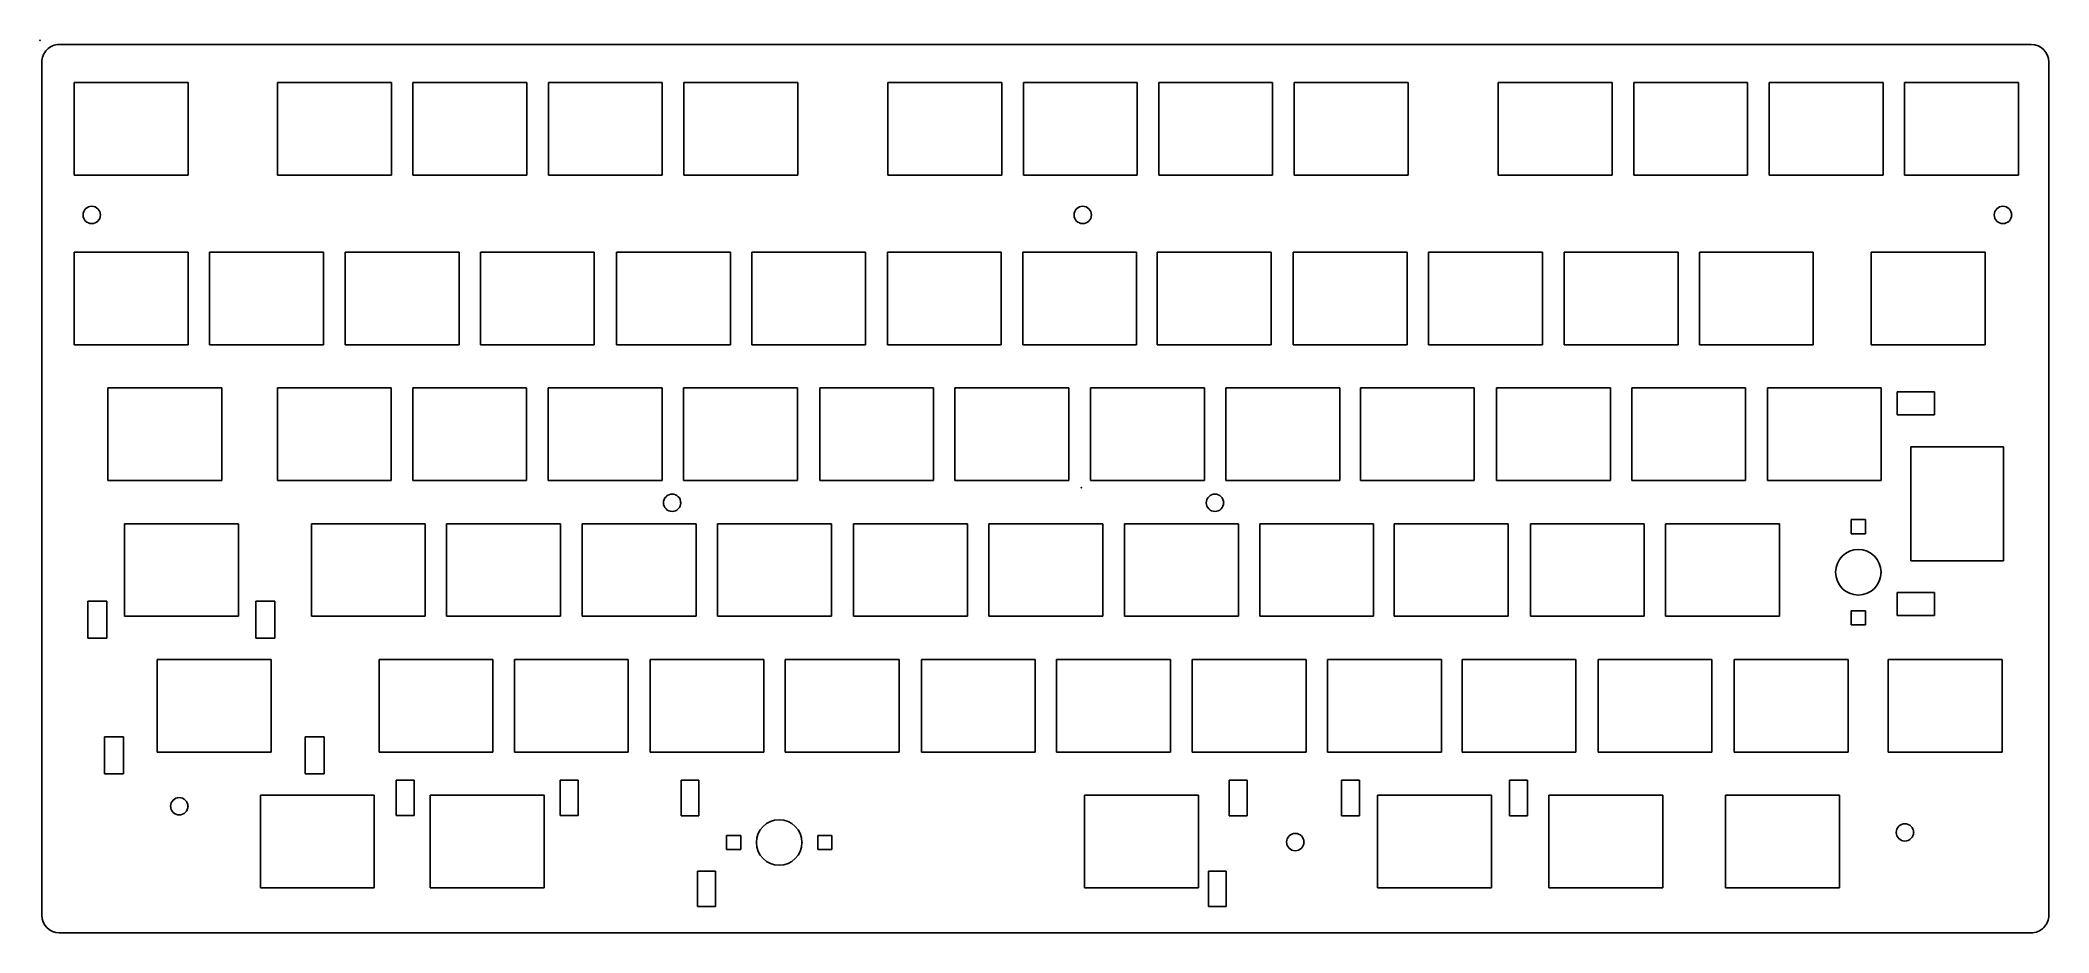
# Model space of a CAD drawing. Header units: centimetres. Extents: x -148 to 137, y -63 to 63.
import ezdxf

# ---------------------------------------------------------------- set-up
doc = ezdxf.new("R2010")
doc.units = ezdxf.units.CM
doc.header["$MEASUREMENT"] = 0
for name, color, linetype in [('Ringo-Row-keyboard v13 v4_Ringo-Row-keyboard v13_Sketch1', 7, 'Continuous'), ('Ringo-Row-keyboard v13 v4_Ringo-Row-keyboard v13_Sketch2', 7, 'Continuous'), ('Ringo-Row-keyboard v13 v4_Ringo-Row-keyboard v13_Sketch3', 7, 'Continuous'), ('Ringo-Row-keyboard v13 v4_Ringo-Row-keyboard v13_Sketch4', 7, 'Continuous'), ('Ringo-Row-keyboard v13 v4_Ringo-Row-keyboard v13_Sketch6', 7, 'Continuous'), ('Ringo-Row-keyboard v13 v4_Ringo-Row-keyboard v13_Sketch7', 7, 'Continuous'), ('Ringo-Row-keyboard v13 v4_Ringo-Row-keyboard v13_Sketch8', 7, 'Continuous')]:
    doc.layers.add(name, color=color, linetype=linetype)

msp = doc.modelspace()

# ---------------------------------------------------------------- linework, layer by layer
at = {"layer": 'Ringo-Row-keyboard v13 v4_Ringo-Row-keyboard v13_Sketch1'}
msp.add_point((0, 0), dxfattribs=at)
at = {"layer": 'Ringo-Row-keyboard v13 v4_Ringo-Row-keyboard v13_Sketch2'}
msp.add_point((0, 0), dxfattribs=at)
at = {"layer": 'Ringo-Row-keyboard v13 v4_Ringo-Row-keyboard v13_Sketch3'}
msp.add_point((0, 0), dxfattribs=at)
at = {"layer": 'Ringo-Row-keyboard v13 v4_Ringo-Row-keyboard v13_Sketch4'}
for p, q in [((-145.02, 62.87), (134.79, 62.86)), ((-147.52, -60.63), (-147.52, 60.37)), ((137.29, 60.36), (137.29, -60.63)), ((-142.9, 57.48), (-126.75, 57.48)), ((-142.9, 44.34), (-142.9, 57.48)), ((-126.75, 57.48), (-126.75, 44.34)), ((-114.06, 44.34), (-114.06, 57.48)), ((-114.06, 57.48), (-97.9, 57.48)), ((-97.9, 57.48), (-97.9, 44.34)), ((-94.84, 57.48), (-78.68, 57.48)), ((-94.84, 44.34), (-94.84, 57.48)), ((-78.68, 57.48), (-78.68, 44.34)), ((-75.62, 57.48), (-59.46, 57.48)), ((-75.62, 44.34), (-75.62, 57.48)), ((-59.46, 57.48), (-59.46, 44.34)), ((-56.4, 57.48), (-40.24, 57.48)), ((-56.4, 44.34), (-56.4, 57.48)), ((-40.24, 57.48), (-40.24, 44.34)), ((-27.44, 44.34), (-27.44, 57.48)), ((-27.44, 57.48), (-11.29, 57.48)), ((-11.29, 57.48), (-11.29, 44.34)), ((-8.22, 57.48), (7.93, 57.48)), ((-8.22, 44.34), (-8.22, 57.48)), ((7.93, 57.48), (7.93, 44.34)), ((11, 44.34), (11, 57.48)), ((11, 57.48), (27.15, 57.48)), ((27.15, 57.48), (27.15, 44.34)), ((30.22, 57.48), (46.37, 57.48)), ((30.22, 44.34), (30.22, 57.48)), ((46.37, 57.48), (46.37, 44.34)), ((59.17, 57.48), (75.32, 57.48)), ((59.17, 44.34), (59.17, 57.48)), ((75.32, 57.48), (75.32, 44.34)), ((78.39, 57.48), (94.54, 57.48)), ((78.39, 44.34), (78.39, 57.48)), ((94.54, 57.48), (94.54, 44.34)), ((97.61, 57.48), (113.76, 57.48)), ((97.61, 44.34), (97.61, 57.48)), ((113.76, 57.48), (113.76, 44.34)), ((116.83, 44.34), (116.83, 57.48)), ((116.83, 57.48), (132.98, 57.48)), ((132.98, 57.48), (132.98, 44.34)), ((-126.75, 44.34), (-142.9, 44.34)), ((-97.9, 44.34), (-114.06, 44.34)), ((-78.68, 44.34), (-94.84, 44.34)), ((-59.46, 44.34), (-75.62, 44.34)), ((-40.24, 44.34), (-56.4, 44.34)), ((-11.29, 44.34), (-27.44, 44.34)), ((7.93, 44.34), (-8.22, 44.34)), ((27.15, 44.34), (11, 44.34)), ((46.37, 44.34), (30.22, 44.34)), ((75.32, 44.34), (59.17, 44.34)), ((94.54, 44.34), (78.39, 44.34)), ((113.76, 44.34), (97.61, 44.34)), ((132.98, 44.34), (116.83, 44.34)), ((-142.9, 20.26), (-142.9, 33.41)), ((-142.9, 33.41), (-126.75, 33.41)), ((-126.75, 33.41), (-126.75, 20.26)), ((-123.71, 20.26), (-123.71, 33.41)), ((-123.71, 33.41), (-107.55, 33.41)), ((-107.55, 33.41), (-107.55, 20.26)), ((-104.46, 20.26), (-104.46, 33.41)), ((-104.46, 33.41), (-88.3, 33.41)), ((-88.3, 33.41), (-88.3, 20.26)), ((-85.27, 33.41), (-69.11, 33.41)), ((-85.27, 20.26), (-85.27, 33.41)), ((-69.11, 33.41), (-69.11, 20.26)), ((-65.95, 20.26), (-65.95, 33.41)), ((-65.95, 33.41), (-49.8, 33.41)), ((-49.8, 33.41), (-49.8, 20.26)), ((-46.76, 20.26), (-46.76, 33.41)), ((-46.76, 33.41), (-30.61, 33.41)), ((-30.61, 33.41), (-30.61, 20.26)), ((-27.51, 33.41), (-11.36, 33.41)), ((-27.51, 20.26), (-27.51, 33.41)), ((-11.36, 33.41), (-11.36, 20.26)), ((-8.32, 33.41), (7.84, 33.41)), ((-8.32, 20.26), (-8.32, 33.41)), ((7.84, 33.41), (7.84, 20.26)), ((10.77, 20.26), (10.77, 33.41)), ((10.77, 33.41), (26.92, 33.41)), ((26.92, 33.41), (26.92, 20.26)), ((30.08, 33.41), (46.23, 33.41)), ((30.08, 20.26), (30.08, 33.41)), ((46.23, 33.41), (46.23, 20.26)), ((49.27, 33.41), (65.43, 33.41)), ((49.27, 20.26), (49.27, 33.41)), ((65.43, 33.41), (65.43, 20.26)), ((68.52, 20.26), (68.52, 33.41)), ((68.52, 33.41), (84.68, 33.41)), ((84.68, 33.41), (84.68, 20.26)), ((87.71, 33.41), (103.87, 33.41)), ((87.71, 20.26), (87.71, 33.41)), ((103.87, 33.41), (103.87, 20.26)), ((112.09, 33.41), (128.24, 33.41)), ((112.09, 20.26), (112.09, 33.41)), ((128.24, 33.41), (128.24, 20.26)), ((-126.75, 20.26), (-142.9, 20.26)), ((-107.55, 20.26), (-123.71, 20.26)), ((-88.3, 20.26), (-104.46, 20.26)), ((-69.11, 20.26), (-85.27, 20.26)), ((-49.8, 20.26), (-65.95, 20.26)), ((-30.61, 20.26), (-46.76, 20.26)), ((-11.36, 20.26), (-27.51, 20.26)), ((7.84, 20.26), (-8.32, 20.26)), ((26.92, 20.26), (10.77, 20.26)), ((46.23, 20.26), (30.08, 20.26)), ((65.43, 20.26), (49.27, 20.26)), ((84.68, 20.26), (68.52, 20.26)), ((103.87, 20.26), (87.71, 20.26)), ((128.24, 20.26), (112.09, 20.26)), ((-138.14, 14.16), (-121.98, 14.16)), ((-138.14, 1.02), (-138.14, 14.16)), ((-121.98, 14.16), (-121.98, 1.02)), ((-114.07, 14.16), (-97.92, 14.16)), ((-114.07, 1.02), (-114.07, 14.16)), ((-97.92, 14.16), (-97.92, 1.02)), ((-94.88, 1.02), (-94.88, 14.16)), ((-94.88, 14.16), (-78.72, 14.16)), ((-78.72, 14.16), (-78.72, 1.02)), ((-75.63, 1.02), (-75.63, 14.16)), ((-75.63, 14.16), (-59.47, 14.16)), ((-59.47, 14.16), (-59.47, 1.02)), ((-56.44, 1.02), (-56.44, 14.16)), ((-56.44, 14.16), (-40.28, 14.16)), ((-40.28, 14.16), (-40.28, 1.02)), ((-37.12, 14.16), (-20.97, 14.16)), ((-37.12, 1.02), (-37.12, 14.16)), ((-20.97, 14.16), (-20.97, 1.02)), ((-17.93, 14.16), (-1.78, 14.16)), ((-17.93, 1.02), (-17.93, 14.16)), ((-1.78, 14.16), (-1.78, 1.02)), ((1.32, 14.16), (17.47, 14.16)), ((1.32, 1.02), (1.32, 14.16)), ((17.47, 14.16), (17.47, 1.02)), ((20.51, 14.16), (36.67, 14.16)), ((20.51, 1.02), (20.51, 14.16)), ((36.67, 14.16), (36.67, 1.02)), ((39.6, 1.02), (39.6, 14.16)), ((39.6, 14.16), (55.75, 14.16)), ((55.75, 14.16), (55.75, 1.02)), ((58.91, 14.16), (75.07, 14.16)), ((58.91, 1.02), (58.91, 14.16)), ((75.07, 14.16), (75.07, 1.02)), ((78.1, 1.02), (78.1, 14.16)), ((78.1, 14.16), (94.26, 14.16)), ((94.26, 14.16), (94.26, 1.02)), ((97.35, 14.16), (113.51, 14.16)), ((97.35, 1.02), (97.35, 14.16)), ((113.51, 14.16), (113.51, 1.02)), ((113.51, 14.16), (113.51, 1.02)), ((113.51, 14.16), (113.51, 1.02)), ((115.79, 10.33), (115.79, 13.59)), ((115.79, 13.59), (121.05, 13.59)), ((115.79, 13.59), (121.05, 13.59)), ((115.79, 10.33), (115.79, 13.59)), ((121.05, 13.59), (121.05, 10.33)), ((121.05, 13.59), (121.05, 10.33)), ((121.05, 10.33), (115.79, 10.33)), ((121.05, 10.33), (115.79, 10.33)), ((117.73, 5.79), (130.88, 5.79)), ((117.73, -10.36), (117.73, 5.79)), ((130.88, 5.79), (130.88, -10.36)), ((-121.98, 1.02), (-138.14, 1.02)), ((-121.98, 1.02), (-138.14, 1.02)), ((-97.92, 1.02), (-114.07, 1.02)), ((-78.72, 1.02), (-94.88, 1.02)), ((-59.47, 1.02), (-75.63, 1.02)), ((-40.28, 1.02), (-56.44, 1.02)), ((-20.97, 1.02), (-37.12, 1.02)), ((-1.78, 1.02), (-17.93, 1.02)), ((17.47, 1.02), (1.32, 1.02)), ((36.67, 1.02), (20.51, 1.02)), ((55.75, 1.02), (39.6, 1.02)), ((75.07, 1.02), (58.91, 1.02)), ((94.26, 1.02), (78.1, 1.02)), ((113.51, 1.02), (97.35, 1.02)), ((-135.77, -5.1), (-119.61, -5.1)), ((-135.77, -18.24), (-135.77, -5.1)), ((-119.61, -5.1), (-119.61, -18.24)), ((-109.26, -5.1), (-93.1, -5.1)), ((-109.26, -18.24), (-109.26, -5.1)), ((-93.1, -5.1), (-93.1, -18.24)), ((-90.07, -18.24), (-90.07, -5.1)), ((-90.07, -5.1), (-73.91, -5.1)), ((-73.91, -5.1), (-73.91, -18.24)), ((-70.82, -5.1), (-54.66, -5.1)), ((-70.82, -18.24), (-70.82, -5.1)), ((-54.66, -5.1), (-54.66, -18.24)), ((-51.62, -5.1), (-35.47, -5.1)), ((-51.62, -18.24), (-51.62, -5.1)), ((-35.47, -5.1), (-35.47, -18.24)), ((-32.31, -18.24), (-32.31, -5.1)), ((-32.31, -5.1), (-16.16, -5.1)), ((-16.16, -5.1), (-16.16, -18.24)), ((-13.12, -5.1), (3.04, -5.1)), ((-13.12, -18.24), (-13.12, -5.1)), ((3.04, -5.1), (3.04, -18.24)), ((6.13, -18.24), (6.13, -5.1)), ((6.13, -5.1), (22.29, -5.1)), ((22.29, -5.1), (22.29, -18.24)), ((25.32, -5.1), (41.48, -5.1)), ((25.32, -18.24), (25.32, -5.1)), ((41.48, -5.1), (41.48, -18.24)), ((44.41, -5.1), (60.56, -5.1)), ((44.41, -18.24), (44.41, -5.1)), ((60.56, -5.1), (60.56, -18.24)), ((63.72, -18.24), (63.72, -5.1)), ((63.72, -5.1), (79.88, -5.1)), ((79.88, -5.1), (79.88, -18.24)), ((82.91, -18.24), (82.91, -5.1)), ((82.91, -5.1), (99.07, -5.1)), ((99.07, -5.1), (99.07, -18.24)), ((109.24, -6.52), (109.24, -4.5)), ((109.24, -4.5), (111.26, -4.5)), ((111.26, -4.5), (111.26, -6.52)), ((111.26, -6.52), (109.24, -6.52)), ((130.88, -10.36), (117.73, -10.36)), ((-140.96, -21.34), (-140.96, -16.07)), ((-140.96, -16.07), (-138.27, -16.07)), ((-138.27, -16.07), (-138.27, -21.34)), ((-117.13, -21.34), (-117.13, -16.07)), ((-117.13, -16.07), (-114.44, -16.07)), ((-114.44, -16.07), (-114.44, -21.34)), ((115.79, -18.12), (115.79, -14.85)), ((115.79, -14.85), (121.05, -14.85)), ((121.05, -14.85), (121.05, -18.12)), ((-119.61, -18.24), (-135.77, -18.24)), ((-93.1, -18.24), (-109.26, -18.24)), ((-73.91, -18.24), (-90.07, -18.24)), ((-54.66, -18.24), (-70.82, -18.24)), ((-35.47, -18.24), (-51.62, -18.24)), ((-16.16, -18.24), (-32.31, -18.24)), ((3.04, -18.24), (-13.12, -18.24)), ((22.29, -18.24), (6.13, -18.24)), ((41.48, -18.24), (25.32, -18.24)), ((60.56, -18.24), (44.41, -18.24)), ((79.88, -18.24), (63.72, -18.24)), ((99.07, -18.24), (82.91, -18.24)), ((109.24, -17.44), (111.26, -17.44)), ((109.24, -19.47), (109.24, -17.44)), ((111.26, -19.47), (109.24, -19.47)), ((111.26, -17.44), (111.26, -19.47)), ((121.05, -18.12), (115.79, -18.12)), ((-138.27, -21.34), (-140.96, -21.34)), ((-114.44, -21.34), (-117.13, -21.34)), ((-131.12, -24.35), (-114.96, -24.35)), ((-131.12, -37.5), (-131.12, -24.35)), ((-114.96, -24.35), (-114.96, -37.5)), ((-99.64, -24.35), (-83.49, -24.35)), ((-99.64, -37.5), (-99.64, -24.35)), ((-83.49, -24.35), (-83.49, -37.5)), ((-80.45, -37.5), (-80.45, -24.35)), ((-80.45, -24.35), (-64.29, -24.35)), ((-64.29, -24.35), (-64.29, -37.5)), ((-61.2, -37.5), (-61.2, -24.35)), ((-61.2, -24.35), (-45.04, -24.35)), ((-45.04, -24.35), (-45.04, -37.5)), ((-42.01, -24.35), (-25.85, -24.35)), ((-42.01, -37.5), (-42.01, -24.35)), ((-25.85, -24.35), (-25.85, -37.5)), ((-22.69, -24.35), (-6.54, -24.35)), ((-22.69, -37.5), (-22.69, -24.35)), ((-6.54, -24.35), (-6.54, -37.5)), ((-3.5, -24.35), (12.65, -24.35)), ((-3.5, -37.5), (-3.5, -24.35)), ((12.65, -24.35), (12.65, -37.5)), ((15.75, -37.5), (15.75, -24.35)), ((15.75, -24.35), (31.9, -24.35)), ((31.9, -24.35), (31.9, -37.5)), ((34.94, -37.5), (34.94, -24.35)), ((34.94, -24.35), (51.1, -24.35)), ((51.1, -24.35), (51.1, -37.5)), ((54.03, -37.5), (54.03, -24.35)), ((54.03, -24.35), (70.18, -24.35)), ((70.18, -24.35), (70.18, -37.5)), ((73.34, -37.5), (73.34, -24.35)), ((73.34, -24.35), (89.49, -24.35)), ((89.49, -24.35), (89.49, -37.5)), ((92.65, -37.5), (92.65, -24.35)), ((92.65, -24.35), (108.81, -24.35)), ((108.81, -24.35), (108.81, -37.5)), ((114.5, -37.5), (114.5, -24.35)), ((114.5, -24.35), (130.66, -24.35)), ((130.66, -24.35), (130.66, -37.5)), ((-138.63, -35.32), (-135.93, -35.32)), ((-138.63, -40.58), (-138.63, -35.32)), ((-135.93, -35.32), (-135.93, -40.58)), ((-110.14, -40.58), (-110.14, -35.32)), ((-110.14, -35.32), (-107.45, -35.32)), ((-107.45, -35.32), (-107.45, -40.58)), ((-114.96, -37.5), (-131.12, -37.5)), ((-83.49, -37.5), (-99.64, -37.5)), ((-64.29, -37.5), (-80.45, -37.5)), ((-45.04, -37.5), (-61.2, -37.5)), ((-25.85, -37.5), (-42.01, -37.5)), ((-6.54, -37.5), (-22.69, -37.5)), ((12.65, -37.5), (-3.5, -37.5)), ((31.9, -37.5), (15.75, -37.5)), ((51.1, -37.5), (34.94, -37.5)), ((70.18, -37.5), (54.03, -37.5)), ((89.49, -37.5), (73.34, -37.5)), ((108.81, -37.5), (92.65, -37.5)), ((130.66, -37.5), (114.5, -37.5)), ((-135.93, -40.58), (-138.63, -40.58)), ((-107.45, -40.58), (-110.14, -40.58)), ((-97.21, -41.46), (-94.68, -41.46)), ((-97.21, -46.51), (-97.21, -41.46)), ((-94.68, -41.46), (-94.68, -46.51)), ((-71.41, -41.46), (-73.94, -41.46)), ((-73.94, -41.46), (-73.94, -46.51)), ((-71.41, -46.51), (-71.41, -41.46)), ((-56.79, -46.54), (-56.79, -41.49)), ((-56.79, -41.49), (-54.27, -41.49)), ((-56.79, -41.49), (-54.27, -41.49)), ((-54.27, -41.49), (-54.27, -46.54)), ((20.99, -41.49), (23.52, -41.49)), ((20.99, -46.54), (20.99, -41.49)), ((20.99, -41.49), (23.52, -41.49)), ((20.99, -46.54), (20.99, -41.49)), ((23.52, -41.49), (23.52, -46.54)), ((23.52, -41.49), (23.52, -46.54)), ((36.94, -46.53), (36.94, -41.48)), ((36.94, -41.48), (39.47, -41.48)), ((36.94, -46.53), (36.94, -41.48)), ((36.94, -41.48), (39.47, -41.48)), ((39.47, -41.48), (39.47, -46.53)), ((39.47, -41.48), (39.47, -46.53)), ((63.31, -41.49), (60.78, -41.49)), ((60.78, -41.49), (60.78, -46.54)), ((63.31, -46.54), (63.31, -41.49)), ((-116.49, -43.61), (-100.33, -43.61)), ((-116.49, -56.76), (-116.49, -43.61)), ((-100.33, -43.61), (-100.33, -56.76)), ((-92.39, -43.61), (-76.23, -43.61)), ((-92.39, -56.76), (-92.39, -43.61)), ((-76.23, -43.61), (-76.23, -56.76)), ((0.46, -56.76), (0.46, -43.61)), ((0.46, -43.61), (16.61, -43.61)), ((16.61, -43.61), (16.61, -56.76)), ((42.04, -56.76), (42.04, -43.61)), ((42.04, -43.61), (58.2, -43.61)), ((58.2, -43.61), (58.2, -56.76)), ((66.36, -56.76), (66.36, -43.61)), ((66.36, -43.61), (82.52, -43.61)), ((82.52, -43.61), (82.52, -56.76)), ((91.42, -43.61), (107.57, -43.61)), ((91.42, -56.76), (91.42, -43.61)), ((107.57, -43.61), (107.57, -56.76)), ((-94.68, -46.51), (-97.21, -46.51)), ((-73.94, -46.51), (-71.41, -46.51)), ((-54.27, -46.54), (-56.79, -46.54)), ((23.52, -46.54), (20.99, -46.54)), ((23.52, -46.54), (20.99, -46.54)), ((39.47, -46.53), (36.94, -46.53)), ((39.47, -46.53), (36.94, -46.53)), ((60.78, -46.54), (63.31, -46.54)), ((-50.35, -51.33), (-50.35, -49.31)), ((-50.35, -49.31), (-48.33, -49.31)), ((-48.33, -49.31), (-48.33, -51.33)), ((-37.4, -51.33), (-37.4, -49.31)), ((-37.4, -49.31), (-35.38, -49.31)), ((-35.38, -49.31), (-35.38, -51.33)), ((-48.33, -51.33), (-50.35, -51.33)), ((-35.38, -51.33), (-37.4, -51.33)), ((-100.33, -56.76), (-116.49, -56.76)), ((-76.23, -56.76), (-92.39, -56.76)), ((-54.44, -59.42), (-54.44, -54.37)), ((-54.44, -54.37), (-51.92, -54.37)), ((-51.92, -54.37), (-51.92, -59.42)), ((16.61, -56.76), (0.46, -56.76)), ((20.56, -54.37), (18.03, -54.37)), ((18.03, -54.37), (18.03, -59.42)), ((20.56, -59.42), (20.56, -54.37)), ((58.2, -56.76), (42.04, -56.76)), ((82.52, -56.76), (66.36, -56.76)), ((107.57, -56.76), (91.42, -56.76)), ((-51.92, -59.42), (-54.44, -59.42)), ((18.03, -59.42), (20.56, -59.42)), ((134.79, -63.13), (-145.02, -63.13))]:
    msp.add_line(p, q, dxfattribs=at)
for centre in [(-140.42, 38.69), (-140.42, 38.69), (0.2, 38.69), (0.2, 38.69), (130.78, 38.69), (130.78, 38.69), (-58.06, -2.14), (-58.06, -2.14), (18.96, -2.14), (18.96, -2.14), (-128.01, -45.18), (-128.01, -45.18), (116.86, -48.89), (116.86, -48.89), (30.36, -50.26), (30.36, -50.26)]:
    msp.add_circle(centre, 1.23, dxfattribs=at)
at = {"layer": 'Ringo-Row-keyboard v13 v4_Ringo-Row-keyboard v13_Sketch4', "extrusion": (0, 0, -1)}
for centre, radius in [((-110.26, -11.99), 3.23), ((42.87, -50.32), 3.23), ((-116.86, -48.89), 1.23), ((-116.86, -48.89), 1.23), ((-30.36, -50.26), 1.23)]:
    msp.add_circle(centre, radius, dxfattribs=at)
at = {"layer": 'Ringo-Row-keyboard v13 v4_Ringo-Row-keyboard v13_Sketch4'}
for centre, start, end in [((-145.02, 60.37), 89.9979, 180), ((134.79, 60.36), 0.0007, 89.9979), ((-145.02, -60.63), 180, 270), ((134.79, -60.63), 270, 0.0007)]:
    msp.add_arc(centre, 2.5, start, end, dxfattribs=at)
for p in [(-147.74, 63.48), (-139.19, 38.69), (1.43, 38.69), (132.01, 38.69), (-56.83, -2.14), (20.19, -2.14), (113.49, -11.99), (-126.77, -45.18), (-39.64, -50.32), (31.59, -50.26), (31.59, -50.26), (118.09, -48.89), (118.09, -48.89)]:
    msp.add_point(p, dxfattribs=at)
at = {"layer": 'Ringo-Row-keyboard v13 v4_Ringo-Row-keyboard v13_Sketch6'}
msp.add_point((0, 0), dxfattribs=at)
at = {"layer": 'Ringo-Row-keyboard v13 v4_Ringo-Row-keyboard v13_Sketch7'}
msp.add_point((0, 0), dxfattribs=at)
at = {"layer": 'Ringo-Row-keyboard v13 v4_Ringo-Row-keyboard v13_Sketch8'}
msp.add_point((0, 0), dxfattribs=at)

doc.saveas('drawing.dxf')
